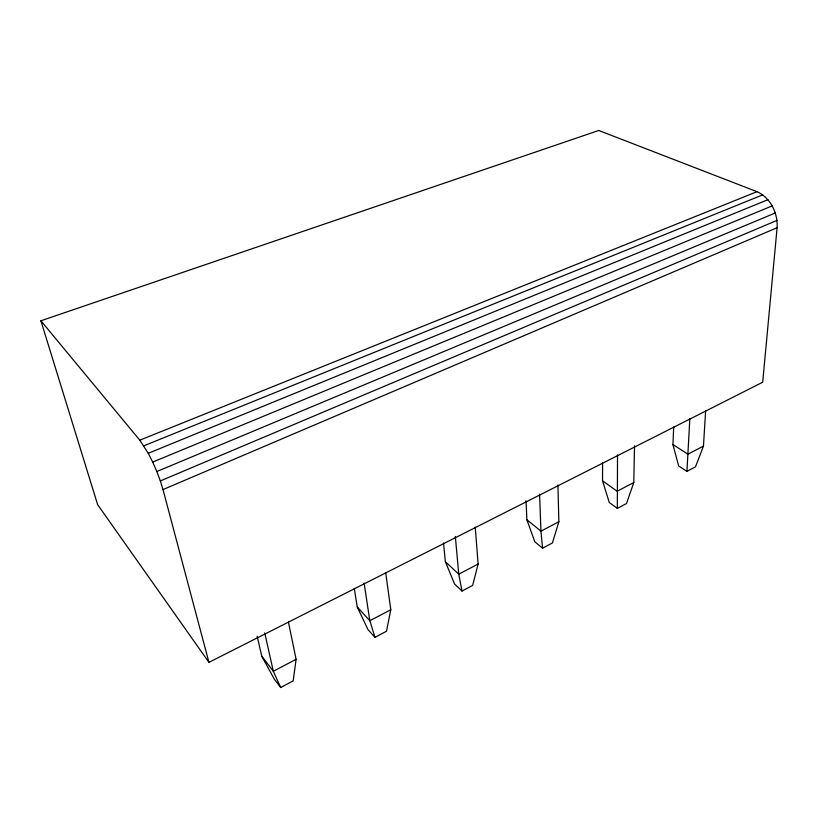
<?xml version="1.0" encoding="UTF-8"?>
<svg xmlns="http://www.w3.org/2000/svg" width="818" height="818" viewBox="0 0 818 818"><rect width="100%" height="100%" fill="white"/><g stroke="black" fill="none" stroke-linecap="round" stroke-linejoin="round"><path stroke-width="1.23" d="M634.533 445.79L633.776 482.548L626.506 503.53L617.334 508.407L609.267 502.497L602.539 480.8L602.569 462.978M617.518 454.92L617.334 508.407M705.648 410.636L703.46 446.076L695.494 466.833L686.936 471.383L678.643 465.943L672.938 444.573L673.715 426.935M689.84 418.622L686.936 471.383M777.1 227.721L762.693 382.221L208.938 662.355L97.639 504.665L40.9 320.779L598.735 130.481L757.018 191.678C770.597 197.741 778.02 213.283 777.1 227.721L162.997 489.593L208.938 662.355M288.376 621.844L296.096 659.318L293.192 680.873L280.697 687.519L274.255 679.052L261.74 656.148L257.189 636.261M385.687 572.539L390.789 609.747L386.495 631.23L374.992 637.345L368.008 629.645L357.251 607.007L354.276 588.326M475.248 527.232L478.101 564.042L472.651 585.391L462.006 591.056L454.583 584.021L445.35 561.68L443.509 542.958M557.927 484.972L558.858 521.761L552.416 542.947L542.559 548.193L534.778 541.761L526.874 519.727L526.025 500.78M296.096 659.318L273.314 671.241L261.74 656.148M390.789 609.747L369.828 620.719L357.251 607.007M478.101 564.042L458.755 574.164L445.35 561.68M558.858 521.761L540.943 531.148L526.874 519.727M633.776 482.548L617.13 491.26L602.539 480.8M703.46 446.076L687.969 454.184L672.938 444.573M162.997 489.593L160.348 480.923L776.977 220.41M160.348 480.923L156.831 471.516L775.311 212.956M40.9 320.779L139.796 440.186L148.262 453.295L152.7 462.078L772.212 205.87M148.262 453.295L767.908 199.684M143.856 445.82L762.724 194.848M139.796 440.186L757.018 191.678M280.697 687.519L273.314 671.241L264.756 632.938M152.7 462.078L156.831 471.516M374.992 637.345L369.828 620.719L364.102 583.07M462.006 591.056L458.755 574.164L455.34 536.444M542.559 548.193L540.943 531.148L539.583 494.225"/></g></svg>
